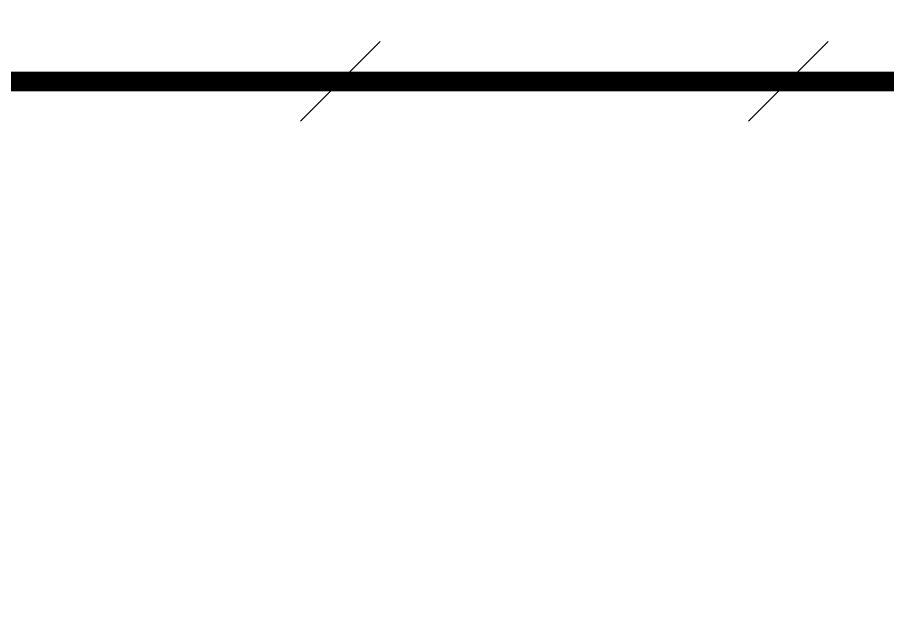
# Model space of a CAD drawing. Extents: x 2803505 to 5851001, y -1372902 to 24339.
# Drawn here: x 2973407 to 2975593, y -775287 to -773812 of the extents above; entities that cross this region are included whole.
import ezdxf

# ---------------------------------------------------------------- set-up
doc = ezdxf.new("R2010")
doc.units = 0
doc.header["$LTSCALE"] = 1000
doc.header["$MEASUREMENT"] = 0
doc.linetypes.add('CENTER2', pattern=[1.125, 0.75, -0.125, 0.125, -0.125])
doc.layers.get('0').update_dxf_attribs({"linetype": 'CONTINUOUS'})
doc.layers.add('SHTLN', color=4, linetype='CONTINUOUS')
doc.layers.add('WIRE-接地', color=2, linetype='CONTINUOUS')

# ---------------------------------------------------------------- blocks, each defined once
blk = doc.blocks.new('$TelecSys$00000008')
blk.add_line((0.4, 0.4), (-0.4, -0.4))

msp = doc.modelspace()

# ---------------------------------------------------------------- linework, layer by layer
at = {"layer": 'WIRE-接地', "color": 2, "linetype": 'CENTER2', "const_width": 50}
msp.add_lwpolyline([(2973713.8, -764861), (2973713.8, -765659.2), (2973713.8, -766661.6), (2981910.8, -766661.6), (2981910.8, -774564.2), (2979206.7, -774564.2), (2979206.7, -773973), (2972605.5, -773973), (2972605.5, -775170.7), (2971862.5, -775170.7), (2971862.5, -775767.3), (2966958.2, -775767.3), (2966958.2, -775166.2), (2966206.5, -775166.2), (2966206.5, -773959.4), (2959608.5, -773959.4), (2959608.5, -774566.6), (2954210.6, -774566.6), (2954210.6, -773962.7), (2947608.7, -773962.7), (2947608.7, -775168.2), (2946861.9, -775168.2), (2946861.9, -775763.5), (2941954.4, -775763.5)], dxfattribs=at)

# ---------------------------------------------------------------- block references
at = {"layer": 'SHTLN', "color": 2, "xscale": 250, "yscale": 250, "zscale": 250, "rotation": 180}
for p in [(2974218.6, -773973), (2975343.6, -773973)]:
    msp.add_blockref('$TelecSys$00000008', p, dxfattribs=at)

doc.saveas('drawing.dxf')
